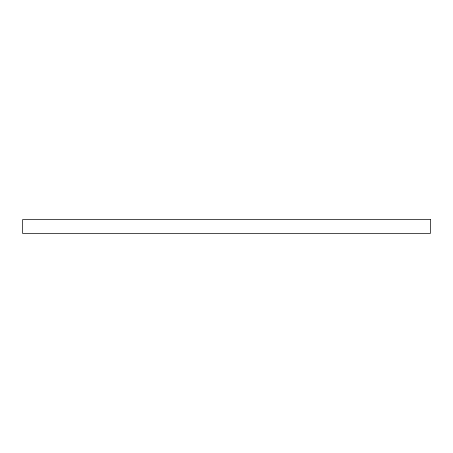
<?xml version="1.0" encoding="UTF-8"?>
<svg xmlns="http://www.w3.org/2000/svg" width="453" height="453" viewBox="0 0 453 453"><rect width="100%" height="100%" fill="white"/><g stroke="black" fill="none" stroke-linecap="round" stroke-linejoin="round"><path stroke-width="0.68" d="M430.35 219.541L22.65 219.541L22.65 233.459L430.35 233.459L430.35 219.541"/></g></svg>
